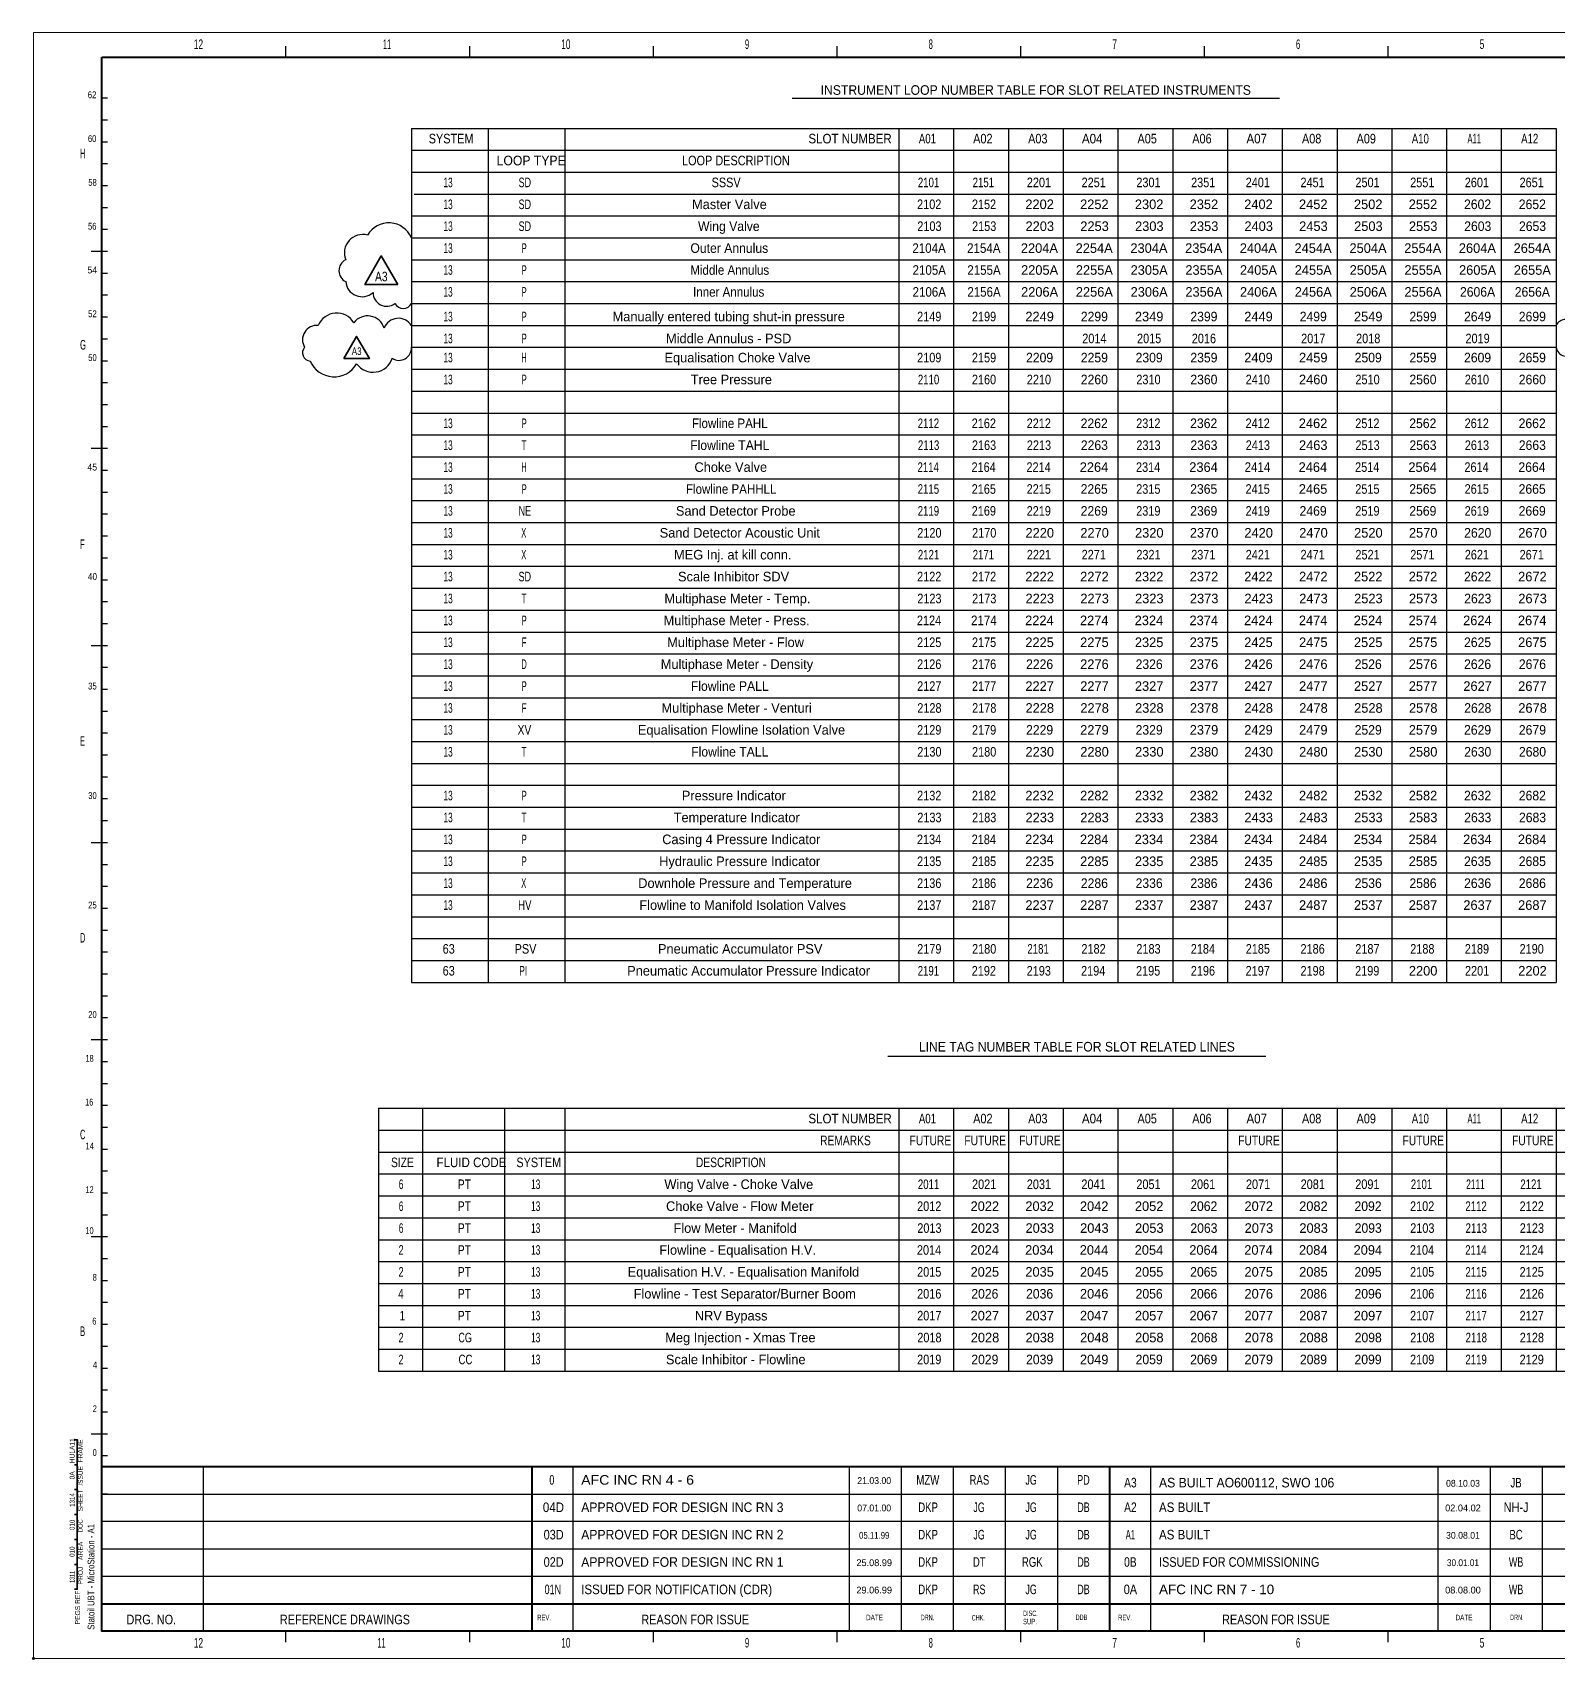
# Model space of a CAD drawing. Header units: millimetres. Extents: x 0 to 840, y 0 to 594.
# Drawn here: x 0 to 556, y 0 to 594 of the extents above; entities that cross this region are included whole.
import ezdxf
from ezdxf.enums import TextEntityAlignment as Align

# ---------------------------------------------------------------- set-up
doc = ezdxf.new("R2010")
doc.units = ezdxf.units.MM
doc.header["$LTSCALE"] = 1.4
doc.header["$PDMODE"] = 32
doc.header["$PDSIZE"] = 0.7
for name, color, linetype, lineweight in [('15', 7, 'Continuous', 35), ('35', 7, 'Continuous', 25), ('43', 7, 'Continuous', 25), ('45', 7, 'Continuous', 40), ('50', 7, 'Continuous', 35), ('51', 7, 'Continuous', 25)]:
    doc.layers.add(name, color=color, linetype=linetype, lineweight=lineweight)
for name, color, linetype in [('34', 7, 'Continuous'), ('36', 7, 'Continuous'), ('39', 7, 'Continuous'), ('40', 7, 'Continuous'), ('8', 7, 'Continuous')]:
    doc.layers.add(name, color=color, linetype=linetype)

msp = doc.modelspace()

# ---------------------------------------------------------------- linework, layer by layer
at = {"layer": '15'}
for points in [[(15, 70.8), (16, 70.8), (16, 79.9), (15, 79.9)], [(15, 61.7), (16, 61.7), (16, 70.8), (15, 70.8)], [(15, 52.6), (16, 52.6), (16, 61.7), (15, 61.7)], [(15, 43.5), (16, 43.5), (16, 52.6), (15, 52.6)], [(15, 34.4), (16, 34.4), (16, 43.5), (15, 43.5)], [(15, 25.3), (16, 25.3), (16, 34.4), (15, 34.4)]]:
    msp.add_lwpolyline(points, dxfattribs=at)
at = {"layer": '35'}
for p, q in [((277, 570), (455, 570)), ((138, 559), (138, 247)), ((138, 559), (556, 559)), ((166, 559), (166, 247)), ((194, 559), (194, 247)), ((316, 559), (316, 247)), ((336, 559), (336, 247)), ((356, 559), (356, 247)), ((376, 559), (376, 247)), ((396, 559), (396, 247)), ((416, 559), (416, 247)), ((436, 559), (436, 247)), ((456, 559), (456, 247)), ((476, 559), (476, 247)), ((496, 559), (496, 247)), ((516, 559), (516, 247)), ((536, 559), (536, 247)), ((556, 559), (556, 247)), ((138, 551), (556, 551)), ((138, 543), (556, 543)), ((139, 535), (556, 535)), ((138, 527), (556, 527)), ((138, 519), (556, 519)), ((138, 511), (556, 511)), ((138, 503), (556, 503)), ((138, 495), (556, 495)), ((138, 487), (556, 487)), ((138, 479), (556, 479)), ((138, 471), (556, 471)), ((138, 463), (556, 463)), ((138, 455), (556, 455)), ((138, 447), (556, 447)), ((138, 439), (556, 439)), ((138, 431), (556, 431)), ((138, 423), (556, 423)), ((138, 415), (556, 415)), ((138, 407), (556, 407)), ((138, 399), (556, 399)), ((138, 391), (556, 391)), ((138, 383), (556, 383)), ((138, 375), (556, 375)), ((138, 367), (556, 367)), ((138, 359), (556, 359)), ((138, 351), (556, 351)), ((138, 343), (556, 343)), ((138, 335), (556, 335)), ((138, 327), (556, 327)), ((138, 319), (556, 319)), ((138, 311), (556, 311)), ((138, 303), (556, 303)), ((138, 295), (556, 295)), ((138, 287), (556, 287)), ((138, 279), (556, 279)), ((138, 271), (556, 271)), ((138, 263), (556, 263)), ((138, 255), (556, 255)), ((138, 247), (556, 247)), ((312, 220), (450, 220)), ((126, 201), (126, 105)), ((126, 201), (613, 201)), ((142, 201), (142, 105)), ((172, 201), (172, 105)), ((194, 201), (194, 105)), ((316, 201), (316, 105)), ((336, 201), (336, 105)), ((356, 201), (356, 105)), ((376, 201), (376, 105)), ((396, 201), (396, 105)), ((416, 201), (416, 105)), ((436, 201), (436, 105)), ((456, 201), (456, 105)), ((476, 201), (476, 105)), ((496, 201), (496, 105)), ((516, 201), (516, 105)), ((536, 201), (536, 105)), ((556, 201), (556, 105)), ((126, 193), (613, 193)), ((126, 185), (613, 185)), ((126, 177), (613, 177)), ((126, 169), (613, 169)), ((126, 161), (613, 161)), ((126, 153), (613, 153)), ((126, 145), (613, 145)), ((126, 137), (613, 137)), ((126, 129), (613, 129)), ((126, 121), (613, 121)), ((126, 113), (613, 113)), ((126, 105), (613, 105))]:
    msp.add_line(p, q, dxfattribs=at)
at = {"layer": '43'}
for p, q in [((92.08, 589), (92.08, 585)), ((159.16, 589), (159.16, 585)), ((226.239, 589), (226.239, 585)), ((293.32, 589), (293.32, 585)), ((360.4, 589), (360.4, 585)), ((427.48, 589), (427.48, 585)), ((494.56, 589), (494.56, 585)), ((26.999, 570), (25, 570)), ((26.999, 562), (25, 562)), ((26.999, 554), (25, 554)), ((26.999, 546), (25, 546)), ((26.999, 538), (25, 538)), ((26.999, 530), (25, 530)), ((26.999, 522), (25, 522)), ((25, 514), (21, 514)), ((26.999, 514), (25, 514)), ((26.999, 506), (25, 506)), ((26.999, 498), (25, 498)), ((26.999, 490), (25, 490)), ((26.999, 482), (25, 482)), ((26.999, 474), (25, 474)), ((26.999, 466), (25, 466)), ((26.999, 458), (25, 458)), ((26.999, 450), (25, 450)), ((25, 442), (21, 442)), ((26.999, 442), (25, 442)), ((26.999, 434), (25, 434)), ((26.999, 426), (25, 426)), ((26.999, 418), (25, 418)), ((26.999, 410), (25, 410)), ((26.999, 402), (25, 402)), ((26.999, 394), (25, 394)), ((26.999, 386), (25, 386)), ((26.999, 378), (25, 378)), ((25, 370), (21, 370)), ((26.999, 370), (25, 370)), ((26.999, 362), (25, 362)), ((26.999, 354), (25, 354)), ((26.999, 346), (25, 346)), ((26.999, 338), (25, 338)), ((26.999, 330), (25, 330)), ((26.999, 322), (25, 322)), ((26.999, 314), (25, 314)), ((26.999, 306), (25, 306)), ((25, 298), (21, 298)), ((26.999, 298), (25, 298)), ((26.999, 290), (25, 290)), ((26.999, 282), (25, 282)), ((26.999, 274), (25, 274)), ((26.999, 266), (25, 266)), ((26.999, 258), (25, 258)), ((26.999, 250), (25, 250)), ((26.999, 242), (25, 242)), ((26.999, 234), (25, 234)), ((25, 226), (21, 226)), ((26.999, 226), (25, 226)), ((26.999, 218), (25, 218)), ((26.999, 210), (25, 210)), ((26.999, 202), (25, 202)), ((26.999, 194), (25, 194)), ((26.999, 186), (25, 186)), ((26.999, 178), (25, 178)), ((26.999, 170), (25, 170)), ((26.999, 162), (25, 162)), ((25, 154), (21, 154)), ((26.999, 154), (25, 154)), ((26.999, 146), (25, 146)), ((26.999, 138), (25, 138)), ((26.999, 130), (25, 130)), ((26.999, 122), (25, 122)), ((26.999, 114), (25, 114)), ((26.999, 106), (25, 106)), ((26.999, 98), (25, 98)), ((26.999, 90), (25, 90)), ((25, 82), (21, 82)), ((26.999, 82), (25, 82)), ((26.999, 74), (25, 74)), ((27, 70), (25, 70)), ((62, 70), (62, 10)), ((197, 70), (197, 10)), ((297.999, 10), (297.999, 70)), ((316.999, 10), (316.999, 70)), ((335.999, 10), (335.999, 70)), ((355, 10), (355, 70)), ((373.999, 10), (373.999, 70)), ((407.999, 10), (407.999, 70)), ((512.999, 10), (512.999, 70)), ((532, 10), (532, 70)), ((550.999, 10), (550.999, 70)), ((27, 60), (25, 60)), ((25, 60), (607.999, 60)), ((27, 50), (25, 50)), ((607.999, 50), (25, 50)), ((27, 40), (25, 40)), ((607.999, 40), (25, 40)), ((27, 30), (25, 30)), ((607.999, 30), (25, 30)), ((27, 20), (25, 20)), ((92.08, 10), (92.08, 6)), ((159.16, 10), (159.16, 6)), ((226.239, 10), (226.239, 6)), ((293.32, 10), (293.32, 6)), ((360.4, 10), (360.4, 6)), ((427.48, 10), (427.48, 6)), ((494.56, 10), (494.56, 6))]:
    msp.add_line(p, q, dxfattribs=at)
at = {"layer": '43', "lineweight": 13}
msp.add_lwpolyline([(0, 594), (0, 0), (840, 0), (840, 594)], close=True, dxfattribs=at)
at = {"layer": '45'}
for p, q in [((830, 70), (25, 70)), ((182, 70), (182, 10)), ((392.999, 10), (392.999, 70)), ((25, 20), (607.999, 20))]:
    msp.add_line(p, q, dxfattribs=at)
msp.add_lwpolyline([(25, 585), (830, 585), (830, 10), (25, 10)], close=True, dxfattribs=at)
at = {"layer": '50'}
for points in [[(133, 502), (121, 502), (127, 512.39)], [(113.32, 474.89), (122.68, 474.89), (118, 483)]]:
    msp.add_lwpolyline(points, close=True, dxfattribs=at)
at = {"layer": '51'}
for centre, radius, start, end in [((129.749, 515.49), 8.966, 23.04823, 149.79911), ((120.256, 513.495), 6.735, 74.99102, 201.7419), ((116.005, 507), 4.474, 116.62456, 243.37544), ((120.003, 503.506), 6.024, 184.82315, 311.57403), ((129.003, 499.005), 5.003, 180.05951, 306.81039), ((135, 496.504), 3.356, 206.62456, 333.37544), ((110.751, 484.242), 7.293, 31.02326, 157.77415), ((121.999, 484.243), 6.253, 16.31971, 143.07059), ((133.251, 483.994), 5.621, 32.33515, 159.08604), ((559.5, 485.245), 3.915, 26.62456, 153.37544), ((103.505, 481.747), 5.277, 84.61917, 211.37006), ((101.253, 477.001), 3.012, 138.42597, 265.17685), ((133.497, 478.755), 4.509, 236.36944, 3.12032), ((560.001, 479.755), 4.072, 190.67916, 317.43004), ((109.751, 477.761), 9.525, 203.2581, 330.00898), ((123.999, 477.258), 7.356, 215.37072, 342.1216)]:
    msp.add_arc(centre, radius, start, end, dxfattribs=at)
at = {"layer": '8'}
msp.add_point((0, 0), dxfattribs=at)

# ---------------------------------------------------------------- texts
at = {"layer": '34'}
for s, width, p in [('HULA11', 0.8, (15, 75.907)), ('FRAME', 0.8, (18, 75.852)), ('0A', 0.8, (15, 66.908)), ('ISSUE', 0.8, (18.001, 66.713)), ('1314', 0.75, (15, 57.904)), ('SHEET', 0.8, (18.001, 57.748)), ('010', 0.75, (15, 48.824)), ('DOC', 0.7, (18.001, 48.491)), ('AREA', 0.85, (18.001, 39.333)), ('010', 0.75, (15, 39.024)), ('1311', 0.65, (15.001, 29.808)), ('PROJ', 0.8, (18, 30.295)), ('PEGS REF', 0.85, (17.002, 18.619))]:
    msp.add_text(s, height=1.8, rotation=89.954, dxfattribs=dict(at, width=width)).set_placement(p, align=Align.CENTER)
at = {"layer": '35'}
for s, width, p in [('21.03.00', 0.95, (307, 63.75)), ('08.10.03', 0.95, (522, 62.75)), ('07.01.00', 0.95, (307, 53.75)), ('05.11.99', 0.85, (307, 43.75)), ('30.08.01', 0.95, (522, 43.75)), ('30.01.01', 0.9, (522, 33.75))]:
    msp.add_text(s, height=2.5, dxfattribs=dict(at, width=width)).set_placement(p, align=Align.CENTER)
for s, p in [('02.04.02', (522, 53.75)), ('25.08.99', (307, 33.75)), ('29.06.99', (307, 23.75)), ('08.08.00', (522, 23.75))]:
    msp.add_text(s, height=2.5, dxfattribs=at).set_placement(p, align=Align.CENTER)
at = {"layer": '36'}
for s, width, p in [('INSTRUMENT LOOP NUMBER TABLE FOR SLOT RELATED INSTRUMENTS', 0.95, (366, 571.25)), ('SYSTEM', 0.85, (152.498, 553.5)), ('SLOT NUMBER', 0.9, (298.188, 553.5)), ('A01', 0.75, (326.431, 553.5)), ('A02', 0.85, (346.676, 553.5)), ('A03', 0.85, (366.743, 553.5)), ('A04', 0.9, (386.606, 553.5)), ('A05', 0.85, (406.676, 553.5)), ('A06', 0.85, (426.68, 553.5)), ('A07', 0.9, (446.686, 553.5)), ('A08', 0.85, (466.743, 553.5)), ('A09', 0.85, (486.68, 553.5)), ('A10', 0.75, (506.431, 553.5)), ('A11', 0.6, (526.131, 553.5)), ('A12', 0.75, (546.375, 553.5)), ('LOOP TYPE', 0.95, (181.734, 545.5)), ('LOOP DESCRIPTION', 0.85, (256.495, 545.5)), ('13', 0.65, (151.382, 537.5)), ('SD', 0.7, (179.416, 537.5)), ('SSSV', 0.85, (252.922, 537.5)), ('2101', 0.75, (326.85, 537.5)), ('2151', 0.75, (346.85, 537.5)), ('2201', 0.85, (367.151, 537.5)), ('2251', 0.85, (387.151, 537.5)), ('2301', 0.85, (407.151, 537.5)), ('2351', 0.85, (427.151, 537.5)), ('2401', 0.85, (447.081, 537.5)), ('2451', 0.85, (467.081, 537.5)), ('2501', 0.85, (487.151, 537.5)), ('2551', 0.85, (507.151, 537.5)), ('2601', 0.85, (527.088, 537.5)), ('2651', 0.85, (547.088, 537.5)), ('13', 0.65, (151.382, 529.5)), ('SD', 0.7, (179.416, 529.5)), ('2102', 0.85, (327.094, 529.5)), ('2152', 0.85, (347.094, 529.5)), ('2602', 0.95, (527.333, 529.5)), ('2652', 0.95, (547.333, 529.5)), ('13', 0.65, (151.382, 521.5)), ('SD', 0.7, (179.416, 521.5)), ('Wing Valve', 0.95, (253.91, 521.5)), ('2103', 0.85, (327.161, 521.5)), ('2153', 0.85, (347.161, 521.5)), ('2603', 0.95, (527.399, 521.5)), ('2653', 0.95, (547.399, 521.5)), ('Outer Annulus', 0.95, (254.083, 513.5)), ('13', 0.65, (151.382, 513.5)), ('P', 0.6, (179.159, 513.5)), ('2104A', 0.9, (327.024, 513.5)), ('2154A', 0.9, (347.024, 513.5)), ('A3', 0.8, (127.004, 503.12)), ('13', 0.65, (151.382, 505.5)), ('P', 0.6, (179.159, 505.5)), ('Middle Annulus', 0.9, (254.25, 505.5)), ('2105A', 0.9, (327.094, 505.5)), ('2155A', 0.9, (347.094, 505.5)), ('13', 0.65, (151.382, 497.5)), ('P', 0.6, (179.159, 497.5)), ('Inner Annulus', 0.9, (253.861, 497.5)), ('2106A', 0.9, (327.098, 497.5)), ('2156A', 0.9, (347.098, 497.5)), ('2606A', 0.95, (527.336, 497.5)), ('2656A', 0.95, (547.336, 497.5)), ('13', 0.65, (151.381, 488.5)), ('P', 0.6, (179.159, 488.5)), ('2149', 0.85, (327.098, 488.5)), ('2199', 0.85, (347.098, 488.5)), ('2299', 0.95, (387.399, 488.5)), ('2399', 0.95, (427.399, 488.5)), ('2499', 0.95, (467.329, 488.5)), ('2599', 0.95, (507.399, 488.5)), ('2649', 0.95, (527.336, 488.5)), ('2699', 0.95, (547.336, 488.5)), ('13', 0.65, (151.381, 480.5)), ('P', 0.6, (179.159, 480.5)), ('2014', 0.85, (387.399, 480.5)), ('2015', 0.85, (407.399, 480.5)), ('2016', 0.85, (427.399, 480.5)), ('2017', 0.85, (467.329, 480.5)), ('2018', 0.85, (487.399, 480.5)), ('2019', 0.85, (527.336, 480.5)), ('13', 0.65, (151.382, 473.5)), ('H', 0.55, (179.159, 473.5)), ('2109', 0.85, (327.098, 473.5)), ('2159', 0.85, (347.098, 473.5)), ('2209', 0.95, (367.399, 473.5)), ('2259', 0.95, (387.399, 473.5)), ('2309', 0.95, (407.399, 473.5)), ('2359', 0.95, (427.399, 473.5)), ('2509', 0.95, (487.399, 473.5)), ('2559', 0.95, (507.399, 473.5)), ('2609', 0.95, (527.336, 473.5)), ('2659', 0.95, (547.336, 473.5)), ('13', 0.65, (151.382, 465.5)), ('P', 0.6, (179.159, 465.5)), ('2110', 0.75, (326.85, 465.5)), ('2160', 0.85, (347.088, 465.5)), ('2210', 0.85, (367.151, 465.5)), ('2260', 0.95, (387.389, 465.5)), ('2310', 0.85, (407.151, 465.5)), ('2360', 0.95, (427.389, 465.5)), ('2410', 0.85, (447.081, 465.5)), ('2510', 0.85, (487.151, 465.5)), ('2560', 0.95, (507.389, 465.5)), ('2610', 0.85, (527.088, 465.5)), ('2660', 0.95, (547.326, 465.5)), ('13', 0.65, (151.382, 449.5)), ('P', 0.6, (179.159, 449.5)), ('Flowline PAHL', 0.9, (254.252, 449.5)), ('2112', 0.75, (326.794, 449.5)), ('2162', 0.85, (347.031, 449.5)), ('2212', 0.85, (367.094, 449.5)), ('2262', 0.95, (387.333, 449.5)), ('2312', 0.85, (407.094, 449.5)), ('2362', 0.95, (427.333, 449.5)), ('2412', 0.85, (447.024, 449.5)), ('2512', 0.85, (487.094, 449.5)), ('2562', 0.95, (507.333, 449.5)), ('2612', 0.85, (527.031, 449.5)), ('2662', 0.95, (547.27, 449.5)), ('13', 0.65, (151.382, 441.5)), ('T', 0.65, (179.092, 441.5)), ('Flowline TAHL', 0.95, (254.252, 441.5)), ('2113', 0.75, (326.861, 441.5)), ('2163', 0.85, (347.098, 441.5)), ('2213', 0.85, (367.161, 441.5)), ('2263', 0.95, (387.399, 441.5)), ('2313', 0.85, (407.161, 441.5)), ('2363', 0.95, (427.399, 441.5)), ('2413', 0.85, (447.091, 441.5)), ('2513', 0.85, (487.161, 441.5)), ('2563', 0.95, (507.399, 441.5)), ('2613', 0.85, (527.098, 441.5)), ('2663', 0.95, (547.336, 441.5)), ('13', 0.65, (151.382, 433.5)), ('H', 0.55, (179.159, 433.5)), ('2114', 0.75, (326.724, 433.5)), ('2164', 0.85, (346.961, 433.5)), ('2214', 0.85, (367.024, 433.5)), ('2314', 0.85, (407.024, 433.5)), ('2414', 0.9, (446.954, 433.5)), ('2514', 0.85, (487.024, 433.5)), ('2614', 0.85, (526.961, 433.5)), ('2664', 0.95, (547.199, 433.5)), ('13', 0.65, (151.382, 425.5)), ('P', 0.6, (179.159, 425.5)), ('Flowline PAHHLL', 0.9, (254.772, 425.5)), ('2115', 0.75, (326.794, 425.5)), ('2165', 0.85, (347.031, 425.5)), ('2215', 0.85, (367.094, 425.5)), ('2265', 0.95, (387.333, 425.5)), ('2315', 0.85, (407.094, 425.5)), ('2365', 0.95, (427.333, 425.5)), ('2415', 0.85, (447.024, 425.5)), ('2515', 0.85, (487.094, 425.5)), ('2565', 0.95, (507.333, 425.5)), ('2615', 0.85, (527.031, 425.5)), ('2665', 0.95, (547.27, 425.5)), ('13', 0.65, (151.382, 417.5)), ('NE', 0.7, (179.419, 417.5)), ('2119', 0.75, (326.798, 417.5)), ('2169', 0.85, (347.035, 417.5)), ('2219', 0.85, (367.098, 417.5)), ('2269', 0.95, (387.336, 417.5)), ('2319', 0.85, (407.098, 417.5)), ('2369', 0.95, (427.336, 417.5)), ('2419', 0.85, (447.028, 417.5)), ('2469', 0.95, (467.266, 417.5)), ('2519', 0.85, (487.098, 417.5)), ('2569', 0.95, (507.336, 417.5)), ('2619', 0.85, (527.035, 417.5)), ('2669', 0.95, (547.273, 417.5)), ('13', 0.65, (151.382, 409.5)), ('X', 0.6, (179.025, 409.5)), ('2120', 0.85, (327.151, 409.5)), ('2170', 0.85, (347.172, 409.5)), ('2620', 0.95, (527.389, 409.5)), ('13', 0.65, (151.382, 401.5)), ('X', 0.6, (179.025, 401.5)), ('2121', 0.75, (326.85, 401.5)), ('2171', 0.75, (346.872, 401.5)), ('2221', 0.85, (367.151, 401.5)), ('2271', 0.85, (387.172, 401.5)), ('2321', 0.85, (407.151, 401.5)), ('2371', 0.85, (427.172, 401.5)), ('2421', 0.85, (447.081, 401.5)), ('2471', 0.85, (467.102, 401.5)), ('2521', 0.85, (487.151, 401.5)), ('2571', 0.85, (507.172, 401.5)), ('2621', 0.85, (527.088, 401.5)), ('2671', 0.85, (547.109, 401.5)), ('13', 0.65, (151.382, 393.5)), ('SD', 0.7, (179.416, 393.5)), ('2122', 0.85, (327.094, 393.5)), ('2172', 0.85, (347.116, 393.5)), ('2622', 0.95, (527.333, 393.5)), ('13', 0.65, (151.382, 385.5)), ('T', 0.65, (179.092, 385.5)), ('2123', 0.85, (327.161, 385.5)), ('2173', 0.85, (347.183, 385.5)), ('2623', 0.95, (527.399, 385.5)), ('13', 0.65, (151.382, 377.5)), ('P', 0.6, (179.159, 377.5)), ('2124', 0.85, (327.024, 377.5)), ('2174', 0.9, (347.046, 377.5)), ('13', 0.65, (151.382, 369.5)), ('F', 0.6, (179.162, 369.5)), ('2125', 0.85, (327.094, 369.5)), ('2175', 0.85, (347.116, 369.5)), ('2625', 0.95, (527.333, 369.5)), ('13', 0.65, (151.382, 361.5)), ('D', 0.55, (179.159, 361.5)), ('2126', 0.85, (327.098, 361.5)), ('2176', 0.85, (347.12, 361.5)), ('2226', 0.95, (367.399, 361.5)), ('2326', 0.95, (407.399, 361.5)), ('2526', 0.95, (487.399, 361.5)), ('2626', 0.95, (527.336, 361.5)), ('2676', 0.95, (547.357, 361.5)), ('13', 0.65, (151.382, 353.5)), ('P', 0.6, (179.159, 353.5)), ('Flowline PALL', 0.95, (254.259, 353.5)), ('2127', 0.85, (327.106, 353.5)), ('2177', 0.85, (347.126, 353.5)), ('13', 0.65, (151.382, 345.5)), ('F', 0.6, (179.162, 345.5)), ('2128', 0.85, (327.161, 345.5)), ('2178', 0.85, (347.183, 345.5)), ('2628', 0.95, (527.399, 345.5)), ('13', 0.65, (151.382, 337.5)), ('XV', 0.8, (179.276, 337.5)), ('2129', 0.85, (327.098, 337.5)), ('2179', 0.85, (347.12, 337.5)), ('2229', 0.95, (367.399, 337.5)), ('2329', 0.95, (407.399, 337.5)), ('2529', 0.95, (487.399, 337.5)), ('2629', 0.95, (527.336, 337.5)), ('2679', 0.95, (547.357, 337.5)), ('13', 0.65, (151.382, 329.5)), ('T', 0.65, (179.092, 329.5)), ('Flowline TALL', 0.95, (254.259, 329.5)), ('2130', 0.85, (327.151, 329.5)), ('2180', 0.85, (347.151, 329.5)), ('2630', 0.95, (527.389, 329.5)), ('2680', 0.95, (547.389, 329.5)), ('13', 0.65, (151.382, 313.5)), ('P', 0.6, (179.159, 313.5)), ('2132', 0.85, (327.094, 313.5)), ('2182', 0.85, (347.094, 313.5)), ('2632', 0.95, (527.333, 313.5)), ('2682', 0.95, (547.333, 313.5)), ('13', 0.65, (151.382, 305.5)), ('T', 0.65, (179.092, 305.5)), ('2133', 0.85, (327.161, 305.5)), ('2183', 0.85, (347.161, 305.5)), ('2633', 0.95, (527.399, 305.5)), ('2683', 0.95, (547.399, 305.5)), ('13', 0.65, (151.382, 297.5)), ('P', 0.6, (179.159, 297.5)), ('2134', 0.85, (327.024, 297.5)), ('2184', 0.85, (347.024, 297.5)), ('13', 0.65, (151.382, 289.5)), ('P', 0.6, (179.159, 289.5)), ('2135', 0.85, (327.094, 289.5)), ('2185', 0.85, (347.094, 289.5)), ('2635', 0.95, (527.333, 289.5)), ('2685', 0.95, (547.333, 289.5)), ('13', 0.65, (151.382, 281.5)), ('X', 0.6, (179.025, 281.5)), ('2136', 0.85, (327.098, 281.5)), ('2186', 0.85, (347.098, 281.5)), ('2236', 0.95, (367.399, 281.5)), ('2286', 0.95, (387.399, 281.5)), ('2336', 0.95, (407.399, 281.5)), ('2386', 0.95, (427.399, 281.5)), ('2536', 0.95, (487.399, 281.5)), ('2586', 0.95, (507.399, 281.5)), ('2636', 0.95, (527.336, 281.5)), ('2686', 0.95, (547.336, 281.5)), ('13', 0.65, (151.382, 273.5)), ('HV', 0.75, (179.409, 273.5)), ('2137', 0.85, (327.106, 273.5)), ('2187', 0.85, (347.106, 273.5)), ('63', 0.85, (151.62, 257.5)), ('PSV', 0.85, (179.665, 257.5)), ('2179', 0.85, (327.12, 257.5)), ('2180', 0.85, (347.151, 257.5)), ('2181', 0.75, (366.85, 257.5)), ('2182', 0.85, (387.094, 257.5)), ('2183', 0.85, (407.161, 257.5)), ('2184', 0.85, (427.024, 257.5)), ('2185', 0.85, (447.094, 257.5)), ('2186', 0.85, (467.098, 257.5)), ('2187', 0.85, (487.106, 257.5)), ('2188', 0.85, (507.161, 257.5)), ('2189', 0.85, (527.098, 257.5)), ('2190', 0.85, (547.088, 257.5)), ('63', 0.85, (151.62, 249.5)), ('PI', 0.65, (178.856, 249.5)), ('2191', 0.75, (326.787, 249.5)), ('2192', 0.85, (347.031, 249.5)), ('2193', 0.85, (367.098, 249.5)), ('2194', 0.85, (386.961, 249.5)), ('2195', 0.85, (407.031, 249.5)), ('2196', 0.85, (427.035, 249.5)), ('2197', 0.85, (447.043, 249.5)), ('2198', 0.85, (467.098, 249.5)), ('2199', 0.85, (487.035, 249.5)), ('2201', 0.85, (527.151, 249.5)), ('LINE TAG NUMBER TABLE FOR SLOT RELATED LINES', 0.95, (381, 221.75)), ('SLOT NUMBER', 0.9, (298.188, 195.5)), ('A01', 0.75, (326.431, 195.5)), ('A02', 0.85, (346.676, 195.5)), ('A03', 0.85, (366.743, 195.5)), ('A04', 0.9, (386.606, 195.5)), ('A05', 0.85, (406.676, 195.5)), ('A06', 0.85, (426.68, 195.5)), ('A07', 0.9, (446.686, 195.5)), ('A08', 0.85, (466.743, 195.5)), ('A09', 0.85, (486.68, 195.5)), ('A10', 0.75, (506.431, 195.5)), ('A11', 0.6, (526.131, 195.5)), ('A12', 0.75, (546.375, 195.5)), ('REMARKS', 0.8, (296.498, 187.5)), ('FUTURE', 0.8, (327.515, 187.5)), ('FUTURE', 0.8, (347.515, 187.5)), ('FUTURE', 0.8, (367.515, 187.5)), ('FUTURE', 0.8, (447.515, 187.5)), ('FUTURE', 0.8, (507.515, 187.5)), ('FUTURE', 0.8, (547.515, 187.5)), ('SIZE', 0.8, (134.717, 179.5)), ('FLUID CODE', 0.9, (159.923, 179.5)), ('SYSTEM', 0.85, (184.498, 179.5)), ('DESCRIPTION', 0.8, (254.687, 179.5)), ('6', 0.65, (134.23, 171.5)), ('PT', 0.8, (157.349, 171.5)), ('13', 0.65, (183.382, 171.5)), ('2011', 0.75, (326.85, 171.5)), ('2021', 0.85, (347.151, 171.5)), ('2031', 0.85, (367.151, 171.5)), ('2041', 0.85, (387.081, 171.5)), ('2051', 0.85, (407.151, 171.5)), ('2061', 0.85, (427.088, 171.5)), ('2071', 0.85, (447.172, 171.5)), ('2081', 0.85, (467.151, 171.5)), ('2091', 0.85, (487.088, 171.5)), ('2101', 0.75, (506.85, 171.5)), ('2111', 0.65, (526.55, 171.5)), ('2121', 0.75, (546.85, 171.5)), ('6', 0.65, (134.23, 163.5)), ('PT', 0.8, (157.349, 163.5)), ('13', 0.65, (183.382, 163.5)), ('2012', 0.85, (327.094, 163.5)), ('2062', 0.95, (427.333, 163.5)), ('2092', 0.95, (487.333, 163.5)), ('2102', 0.85, (507.094, 163.5)), ('2112', 0.75, (526.794, 163.5)), ('2122', 0.85, (547.094, 163.5)), ('6', 0.65, (134.23, 155.5)), ('PT', 0.8, (157.349, 155.5)), ('13', 0.65, (183.382, 155.5)), ('2013', 0.85, (327.161, 155.5)), ('2063', 0.95, (427.399, 155.5)), ('2093', 0.95, (487.399, 155.5)), ('2103', 0.85, (507.161, 155.5)), ('2113', 0.75, (526.861, 155.5)), ('2123', 0.85, (547.161, 155.5)), ('2', 0.7, (134.225, 147.5)), ('PT', 0.8, (157.349, 147.5)), ('13', 0.65, (183.382, 147.5)), ('2014', 0.85, (327.024, 147.5)), ('2104', 0.85, (507.024, 147.5)), ('2114', 0.75, (526.724, 147.5)), ('2124', 0.85, (547.024, 147.5)), ('2', 0.7, (134.225, 139.5)), ('PT', 0.8, (157.349, 139.5)), ('13', 0.65, (183.382, 139.5)), ('2015', 0.85, (327.094, 139.5)), ('2065', 0.95, (427.333, 139.5)), ('2095', 0.95, (487.333, 139.5)), ('2105', 0.85, (507.094, 139.5)), ('2115', 0.75, (526.794, 139.5)), ('2125', 0.85, (547.094, 139.5)), ('4', 0.75, (134.155, 131.5)), ('PT', 0.8, (157.349, 131.5)), ('13', 0.65, (183.382, 131.5)), ('2016', 0.85, (327.098, 131.5)), ('2026', 0.95, (347.399, 131.5)), ('2036', 0.95, (367.399, 131.5)), ('2056', 0.95, (407.399, 131.5)), ('2066', 0.95, (427.336, 131.5)), ('2086', 0.95, (467.399, 131.5)), ('2096', 0.95, (487.336, 131.5)), ('2106', 0.85, (507.098, 131.5)), ('2116', 0.75, (526.798, 131.5)), ('2126', 0.85, (547.098, 131.5)), ('1', 0.8, (134.7, 123.5)), ('PT', 0.8, (157.349, 123.5)), ('13', 0.65, (183.382, 123.5)), ('2017', 0.85, (327.106, 123.5)), ('2107', 0.85, (507.106, 123.5)), ('2117', 0.75, (526.805, 123.5)), ('2127', 0.85, (547.106, 123.5)), ('2', 0.7, (134.225, 115.5)), ('CG', 0.7, (157.608, 115.5)), ('13', 0.65, (183.382, 115.5)), ('2018', 0.85, (327.161, 115.5)), ('2068', 0.95, (427.399, 115.5)), ('2098', 0.95, (487.399, 115.5)), ('2108', 0.85, (507.161, 115.5)), ('2118', 0.75, (526.861, 115.5)), ('2128', 0.85, (547.161, 115.5)), ('2', 0.7, (134.225, 107.5)), ('CC', 0.75, (157.742, 107.5)), ('13', 0.65, (183.382, 107.5)), ('2019', 0.85, (327.098, 107.5)), ('2029', 0.95, (347.399, 107.5)), ('2039', 0.95, (367.399, 107.5)), ('2059', 0.95, (407.399, 107.5)), ('2069', 0.95, (427.336, 107.5)), ('2089', 0.95, (467.399, 107.5)), ('2099', 0.95, (487.336, 107.5)), ('2109', 0.85, (507.098, 107.5)), ('2119', 0.75, (526.798, 107.5)), ('2129', 0.85, (547.098, 107.5)), ('0', 0.7, (189.282, 63.5)), ('MZW', 0.75, (326.576, 63.5)), ('RAS', 0.75, (345.409, 63.5)), ('JG', 0.7, (364.293, 63.5)), ('PD', 0.7, (383.416, 63.5)), ('A3', 0.8, (400.549, 62.5)), ('JB', 0.75, (541.393, 62.5)), ('04D', 0.9, (189.869, 53.5)), ('DKP', 0.75, (326.672, 53.5)), ('JG', 0.7, (345.293, 53.5)), ('JG', 0.7, (364.293, 53.5)), ('DB', 0.7, (383.416, 53.5)), ('A2', 0.8, (400.549, 53.5)), ('NH-J', 0.85, (541.393, 53.5)), ('03D', 0.85, (189.94, 43.5)), ('DKP', 0.75, (326.672, 43.5)), ('JG', 0.7, (345.293, 43.5)), ('JG', 0.7, (364.293, 43.5)), ('DB', 0.7, (383.416, 43.5)), ('A1', 0.6, (400.55, 43.5)), ('BC', 0.75, (541.394, 43.5)), ('02D', 0.85, (189.94, 33.5)), ('DKP', 0.75, (326.672, 33.5)), ('DT', 0.75, (345.349, 33.5)), ('RGK', 0.75, (364.735, 33.5)), ('DB', 0.7, (383.416, 33.5)), ('0B', 0.8, (400.55, 33.5)), ('WB', 0.7, (541.394, 33.5)), ('01N', 0.7, (189.639, 23.5)), ('DKP', 0.75, (326.672, 23.5)), ('RS', 0.7, (345.349, 23.5)), ('JG', 0.7, (364.293, 23.5)), ('DB', 0.7, (383.416, 23.5)), ('0A', 0.85, (400.552, 23.5)), ('WB', 0.7, (541.394, 23.5))]:
    msp.add_text(s, height=3.5, dxfattribs=dict(at, width=width)).set_placement(p, align=Align.CENTER)
for s, p in [('Master Valve', (254.124, 529.5)), ('2202', (367.396, 529.5)), ('2252', (387.396, 529.5)), ('2302', (407.396, 529.5)), ('2352', (427.396, 529.5)), ('2402', (447.325, 529.5)), ('2452', (467.325, 529.5)), ('2502', (487.396, 529.5)), ('2552', (507.396, 529.5)), ('2203', (367.462, 521.5)), ('2253', (387.462, 521.5)), ('2303', (407.462, 521.5)), ('2353', (427.462, 521.5)), ('2403', (447.392, 521.5)), ('2453', (467.392, 521.5)), ('2503', (487.462, 521.5)), ('2553', (507.462, 521.5)), ('2204A', (367.325, 513.5)), ('2254A', (387.325, 513.5)), ('2304A', (407.325, 513.5)), ('2354A', (427.325, 513.5)), ('2404A', (447.255, 513.5)), ('2454A', (467.255, 513.5)), ('2504A', (487.325, 513.5)), ('2554A', (507.325, 513.5)), ('2604A', (527.262, 513.5)), ('2654A', (547.262, 513.5)), ('2205A', (367.396, 505.5)), ('2255A', (387.396, 505.5)), ('2305A', (407.396, 505.5)), ('2355A', (427.396, 505.5)), ('2405A', (447.325, 505.5)), ('2455A', (467.325, 505.5)), ('2505A', (487.396, 505.5)), ('2555A', (507.396, 505.5)), ('2605A', (527.333, 505.5)), ('2655A', (547.333, 505.5)), ('2206A', (367.399, 497.5)), ('2256A', (387.399, 497.5)), ('2306A', (407.399, 497.5)), ('2356A', (427.399, 497.5)), ('2406A', (447.329, 497.5)), ('2456A', (467.329, 497.5)), ('2506A', (487.399, 497.5)), ('2556A', (507.399, 497.5)), ('Manually entered tubing shut-in pressure', (253.86, 488.5)), ('2249', (367.399, 488.5)), ('2349', (407.399, 488.5)), ('2449', (447.329, 488.5)), ('2549', (487.399, 488.5)), ('Middle Annulus - PSD', (253.86, 480.5)), ('Equalisation Choke Valve', (257.07, 473.5)), ('2409', (447.329, 473.5)), ('2459', (467.329, 473.5)), ('Tree Pressure', (254.828, 465.5)), ('2460', (467.319, 465.5)), ('2462', (467.262, 449.5)), ('2463', (467.329, 441.5)), ('Choke Valve', (254.617, 433.5)), ('2264', (387.262, 433.5)), ('2364', (427.262, 433.5)), ('2464', (467.191, 433.5)), ('2564', (507.262, 433.5)), ('2465', (467.262, 425.5)), ('Sand Detector Probe', (256.426, 417.5)), ('Sand Detector Acoustic Unit', (257.917, 409.5)), ('2220', (367.452, 409.5)), ('2270', (387.472, 409.5)), ('2320', (407.452, 409.5)), ('2370', (427.472, 409.5)), ('2420', (447.382, 409.5)), ('2470', (467.402, 409.5)), ('2520', (487.452, 409.5)), ('2570', (507.472, 409.5)), ('2670', (547.409, 409.5)), ('MEG Inj. at kill conn.', (255.347, 401.5)), ('Scale Inhibitor SDV', (255.639, 393.5)), ('2222', (367.396, 393.5)), ('2272', (387.417, 393.5)), ('2322', (407.396, 393.5)), ('2372', (427.417, 393.5)), ('2422', (447.325, 393.5)), ('2472', (467.346, 393.5)), ('2522', (487.396, 393.5)), ('2572', (507.417, 393.5)), ('2672', (547.354, 393.5)), ('Multiphase Meter - Temp.', (257.046, 385.5)), ('2223', (367.462, 385.5)), ('2273', (387.483, 385.5)), ('2323', (407.462, 385.5)), ('2373', (427.483, 385.5)), ('2423', (447.392, 385.5)), ('2473', (467.413, 385.5)), ('2523', (487.462, 385.5)), ('2573', (507.483, 385.5)), ('2673', (547.42, 385.5)), ('Multiphase Meter - Press.', (256.743, 377.5)), ('2224', (367.325, 377.5)), ('2274', (387.346, 377.5)), ('2324', (407.325, 377.5)), ('2374', (427.346, 377.5)), ('2424', (447.255, 377.5)), ('2474', (467.276, 377.5)), ('2524', (487.325, 377.5)), ('2574', (507.346, 377.5)), ('2624', (527.262, 377.5)), ('2674', (547.283, 377.5)), ('Multiphase Meter - Flow', (256.364, 369.5)), ('2225', (367.396, 369.5)), ('2275', (387.417, 369.5)), ('2325', (407.396, 369.5)), ('2375', (427.417, 369.5)), ('2425', (447.325, 369.5)), ('2475', (467.346, 369.5)), ('2525', (487.396, 369.5)), ('2575', (507.417, 369.5)), ('2675', (547.354, 369.5)), ('Multiphase Meter - Density', (256.871, 361.5)), ('2276', (387.42, 361.5)), ('2376', (427.42, 361.5)), ('2426', (447.329, 361.5)), ('2476', (467.35, 361.5)), ('2576', (507.42, 361.5)), ('2227', (367.406, 353.5)), ('2277', (387.428, 353.5)), ('2327', (407.406, 353.5)), ('2377', (427.428, 353.5)), ('2427', (447.335, 353.5)), ('2477', (467.357, 353.5)), ('2527', (487.406, 353.5)), ('2577', (507.428, 353.5)), ('2627', (527.343, 353.5)), ('2677', (547.365, 353.5)), ('Multiphase Meter - Venturi', (256.769, 345.5)), ('2228', (367.462, 345.5)), ('2278', (387.483, 345.5)), ('2328', (407.462, 345.5)), ('2378', (427.483, 345.5)), ('2428', (447.392, 345.5)), ('2478', (467.413, 345.5)), ('2528', (487.462, 345.5)), ('2578', (507.483, 345.5)), ('2678', (547.42, 345.5)), ('Equalisation Flowline Isolation Valve', (258.531, 337.5)), ('2279', (387.42, 337.5)), ('2379', (427.42, 337.5)), ('2429', (447.329, 337.5)), ('2479', (467.35, 337.5)), ('2579', (507.42, 337.5)), ('2230', (367.452, 329.5)), ('2280', (387.452, 329.5)), ('2330', (407.452, 329.5)), ('2380', (427.452, 329.5)), ('2430', (447.382, 329.5)), ('2480', (467.382, 329.5)), ('2530', (487.452, 329.5)), ('2580', (507.452, 329.5)), ('Pressure Indicator', (255.728, 313.5)), ('2232', (367.396, 313.5)), ('2282', (387.396, 313.5)), ('2332', (407.396, 313.5)), ('2382', (427.396, 313.5)), ('2432', (447.325, 313.5)), ('2482', (467.325, 313.5)), ('2532', (487.396, 313.5)), ('2582', (507.396, 313.5)), ('Temperature Indicator', (256.785, 305.5)), ('2233', (367.462, 305.5)), ('2283', (387.462, 305.5)), ('2333', (407.462, 305.5)), ('2383', (427.462, 305.5)), ('2433', (447.392, 305.5)), ('2483', (467.392, 305.5)), ('2533', (487.462, 305.5)), ('2583', (507.462, 305.5)), ('Casing 4 Pressure Indicator', (258.455, 297.5)), ('2234', (367.325, 297.5)), ('2284', (387.325, 297.5)), ('2334', (407.325, 297.5)), ('2384', (427.325, 297.5)), ('2434', (447.255, 297.5)), ('2484', (467.255, 297.5)), ('2534', (487.325, 297.5)), ('2584', (507.325, 297.5)), ('2634', (527.262, 297.5)), ('2684', (547.262, 297.5)), ('Hydraulic Pressure Indicator', (257.865, 289.5)), ('2235', (367.396, 289.5)), ('2285', (387.396, 289.5)), ('2335', (407.396, 289.5)), ('2385', (427.396, 289.5)), ('2435', (447.325, 289.5)), ('2485', (467.325, 289.5)), ('2535', (487.396, 289.5)), ('2585', (507.396, 289.5)), ('Downhole Pressure and Temperature', (259.847, 281.5)), ('2436', (447.329, 281.5)), ('2486', (467.329, 281.5)), ('Flowline to Manifold Isolation Valves', (258.947, 273.5)), ('2237', (367.406, 273.5)), ('2287', (387.406, 273.5)), ('2337', (407.406, 273.5)), ('2387', (427.406, 273.5)), ('2437', (447.335, 273.5)), ('2487', (467.335, 273.5)), ('2537', (487.406, 273.5)), ('2587', (507.406, 273.5)), ('2637', (527.343, 273.5)), ('2687', (547.343, 273.5)), ('Pneumatic Accumulator PSV', (258.066, 257.5)), ('Pneumatic Accumulator Pressure Indicator', (261.129, 249.5)), ('2200', (507.452, 249.5)), ('2202', (547.396, 249.5)), ('Wing Valve - Choke Valve', (257.55, 171.5)), ('Choke Valve - Flow Meter', (257.911, 163.5)), ('2022', (347.396, 163.5)), ('2032', (367.396, 163.5)), ('2042', (387.325, 163.5)), ('2052', (407.396, 163.5)), ('2072', (447.417, 163.5)), ('2082', (467.396, 163.5)), ('Flow Meter - Manifold', (256.203, 155.5)), ('2023', (347.462, 155.5)), ('2033', (367.462, 155.5)), ('2043', (387.392, 155.5)), ('2053', (407.462, 155.5)), ('2073', (447.483, 155.5)), ('2083', (467.462, 155.5)), ('Flowline - Equalisation H.V.', (257.134, 147.5)), ('2024', (347.325, 147.5)), ('2034', (367.325, 147.5)), ('2044', (387.255, 147.5)), ('2054', (407.325, 147.5)), ('2064', (427.262, 147.5)), ('2074', (447.346, 147.5)), ('2084', (467.325, 147.5)), ('2094', (487.262, 147.5)), ('Equalisation H.V. - Equalisation Manifold', (259.241, 139.5)), ('2025', (347.396, 139.5)), ('2035', (367.396, 139.5)), ('2045', (387.325, 139.5)), ('2055', (407.396, 139.5)), ('2075', (447.417, 139.5)), ('2085', (467.396, 139.5)), ('Flowline - Test Separator/Burner Boom', (259.732, 131.5)), ('2046', (387.329, 131.5)), ('2076', (447.42, 131.5)), ('NRV Bypass', (254.754, 123.5)), ('2027', (347.406, 123.5)), ('2037', (367.406, 123.5)), ('2047', (387.335, 123.5)), ('2057', (407.406, 123.5)), ('2067', (427.343, 123.5)), ('2077', (447.428, 123.5)), ('2087', (467.406, 123.5)), ('2097', (487.343, 123.5)), ('Meg Injection - Xmas Tree', (258.131, 115.5)), ('2028', (347.462, 115.5)), ('2038', (367.462, 115.5)), ('2048', (387.392, 115.5)), ('2058', (407.462, 115.5)), ('2078', (447.483, 115.5)), ('2088', (467.462, 115.5)), ('Scale Inhibitor - Flowline', (256.431, 107.5)), ('2049', (387.329, 107.5)), ('2079', (447.42, 107.5))]:
    msp.add_text(s, height=3.5, dxfattribs=at).set_placement(p, align=Align.CENTER)
for s, width, p in [('AFC INC RN 4 - 6', 1.1, (200, 63.5)), ('AS BUILT AO600112, SWO 106', 0.95, (411, 62.5)), ('APPROVED FOR DESIGN INC RN 3', 0.95, (200, 53.5)), ('AS BUILT', 0.9, (411, 53.5)), ('APPROVED FOR DESIGN INC RN 2', 0.95, (200, 43.5)), ('AS BUILT', 0.9, (411, 43.5)), ('APPROVED FOR DESIGN INC RN 1', 0.95, (200, 33.5)), ('ISSUED FOR COMMISSIONING', 0.85, (411, 33.5)), ('ISSUED FOR NOTIFICATION (CDR)', 0.9, (200, 23.5)), ('AFC INC RN 7 - 10', 1.05, (411, 23.5))]:
    msp.add_text(s, height=3.5, dxfattribs=dict(at, width=width)).set_placement(p)
at = {"layer": '39'}
for s, width, p in [('62', 0.85, (22.968, 570)), ('60', 0.8, (22.946, 554)), ('58', 0.8, (23.094, 538)), ('56', 0.8, (22.968, 522)), ('54', 0.95, (23.22, 506)), ('52', 0.85, (23.094, 490)), ('50', 0.8, (23.072, 474)), ('45', 0.95, (23.22, 434)), ('40', 0.9, (23.199, 394)), ('35', 0.85, (23.094, 354)), ('30', 0.8, (23.072, 313.999)), ('25', 0.85, (23.094, 273.999)), ('20', 0.8, (23.072, 233.999)), ('18', 0.7, (21.957, 218)), ('16', 0.7, (21.831, 202)), ('14', 0.8, (22.083, 186)), ('12', 0.7, (21.957, 170)), ('10', 0.7, (21.935, 155.1)), ('8', 0.65, (23.115, 138)), ('6', 0.65, (22.989, 122)), ('4', 0.85, (23.242, 106)), ('2', 0.7, (23.115, 90)), ('0', 0.65, (23.094, 74))]:
    msp.add_text(s, height=2.5, dxfattribs=dict(at, width=width)).set_placement(p, align=Align.RIGHT)
at = {"layer": '39', "width": 0.85}
msp.add_text('Statoil UBT - MicroStation - A1', height=2.5, rotation=90, dxfattribs=at).set_placement((22.244, 10.483))
at = {"layer": '39'}
for s, width, p in [('REV.', 0.65, (183.913, 13.969)), ('DATE', 0.7, (303.999, 14)), ('DRN.', 0.6, (323.999, 14)), ('CHK.', 0.6, (342.602, 13.891)), ('SUP.', 0.65, (361.357, 12.501)), ('DISC.', 0.6, (361.357, 15.501)), ('DDB', 0.6, (380.565, 14.072)), ('REV.', 0.65, (396.054, 13.956)), ('DATE', 0.7, (519.258, 13.979)), ('DRN.', 0.6, (539.217, 14.042))]:
    msp.add_text(s, height=2, dxfattribs=dict(at, width=width)).set_placement(p)
at = {"layer": '40'}
for s, width, p in [('12', 0.65, (58.539, 587.999)), ('11', 0.5, (127.62, 587.999)), ('10', 0.65, (192.7, 587.999)), ('9', 0.6, (259.78, 587.999)), ('8', 0.6, (326.86, 587.999)), ('7', 0.65, (393.939, 587.999)), ('6', 0.6, (461.02, 587.999)), ('5', 0.65, (528.1, 587.999)), ('H', 0.55, (17, 548.062)), ('G', 0.6, (17, 478.187)), ('F', 0.6, (17, 405.312)), ('E', 0.55, (17, 333.437)), ('D', 0.55, (17, 261.562)), ('C', 0.5, (17, 189.687)), ('B', 0.6, (17, 117.812)), ('DRG. NO.', 0.85, (33.959, 12.491)), ('REFERENCE DRAWINGS', 0.85, (89.959, 12.491)), ('REASON FOR ISSUE', 0.85, (221.959, 12.491)), ('REASON FOR ISSUE', 0.85, (434.028, 12.51)), ('12', 0.65, (58.539, 4)), ('11', 0.5, (125.62, 4)), ('10', 0.65, (192.7, 4)), ('9', 0.6, (259.78, 4)), ('8', 0.6, (326.86, 4)), ('7', 0.65, (393.939, 4)), ('6', 0.6, (461.02, 4)), ('5', 0.65, (528.1, 4))]:
    msp.add_text(s, height=3.5, dxfattribs=dict(at, width=width)).set_placement(p)
at = {"layer": '50', "width": 0.8}
msp.add_text('A3', height=2.73, dxfattribs=at).set_placement((118.006, 476.23), align=Align.CENTER)

doc.saveas('drawing.dxf')
